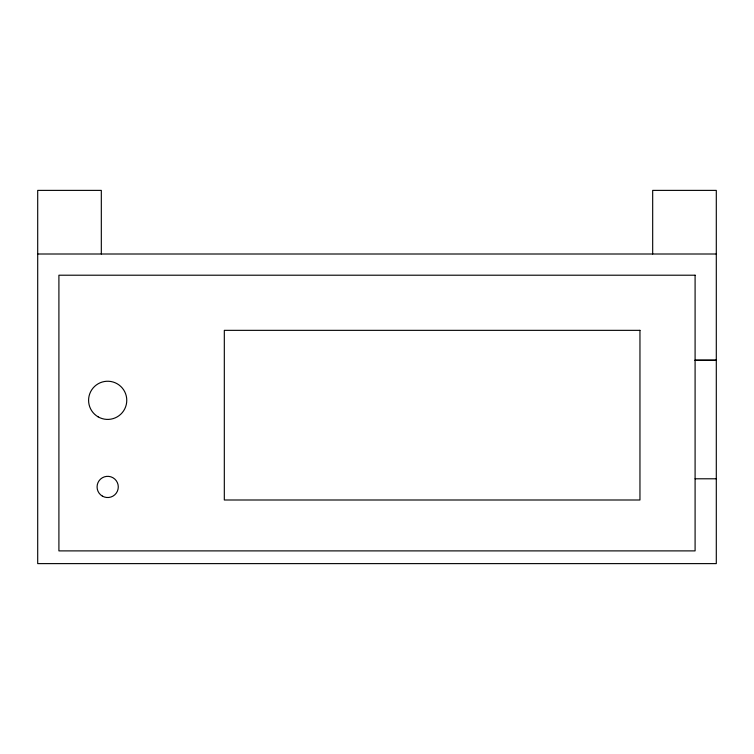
<?xml version="1.0" encoding="UTF-8"?>
<svg xmlns="http://www.w3.org/2000/svg" width="754" height="754" viewBox="0 0 754 754"><rect width="100%" height="100%" fill="white"/><g stroke="black" fill="none" stroke-linecap="round" stroke-linejoin="round"><path stroke-width="1.13" d="M37.7 254.004L716.3 254.004M695.094 360.167L716.3 360.167M695.094 360.289L716.3 360.289M695.094 478.79L716.3 478.79M652.681 254.004L652.681 190.385L716.3 190.385L716.3 563.615L37.7 563.615L37.7 190.385L101.319 190.385L101.319 254.004M695.094 275.21L58.906 275.21L58.906 550.891L695.094 550.891L695.094 275.21M639.957 330.346L224.315 330.346L224.315 499.996L639.957 499.996L639.957 330.346M98.133 416.858A19.086 19.086 0 0 0 126.766 400.327A19.086 19.086 0 0 0 98.133 383.795A19.086 19.086 0 0 0 98.133 416.858M102.374 496.113A10.603 10.603 0 0 0 118.284 486.933A10.603 10.603 0 0 0 102.374 477.753A10.603 10.603 0 0 0 102.374 496.113"/></g></svg>
